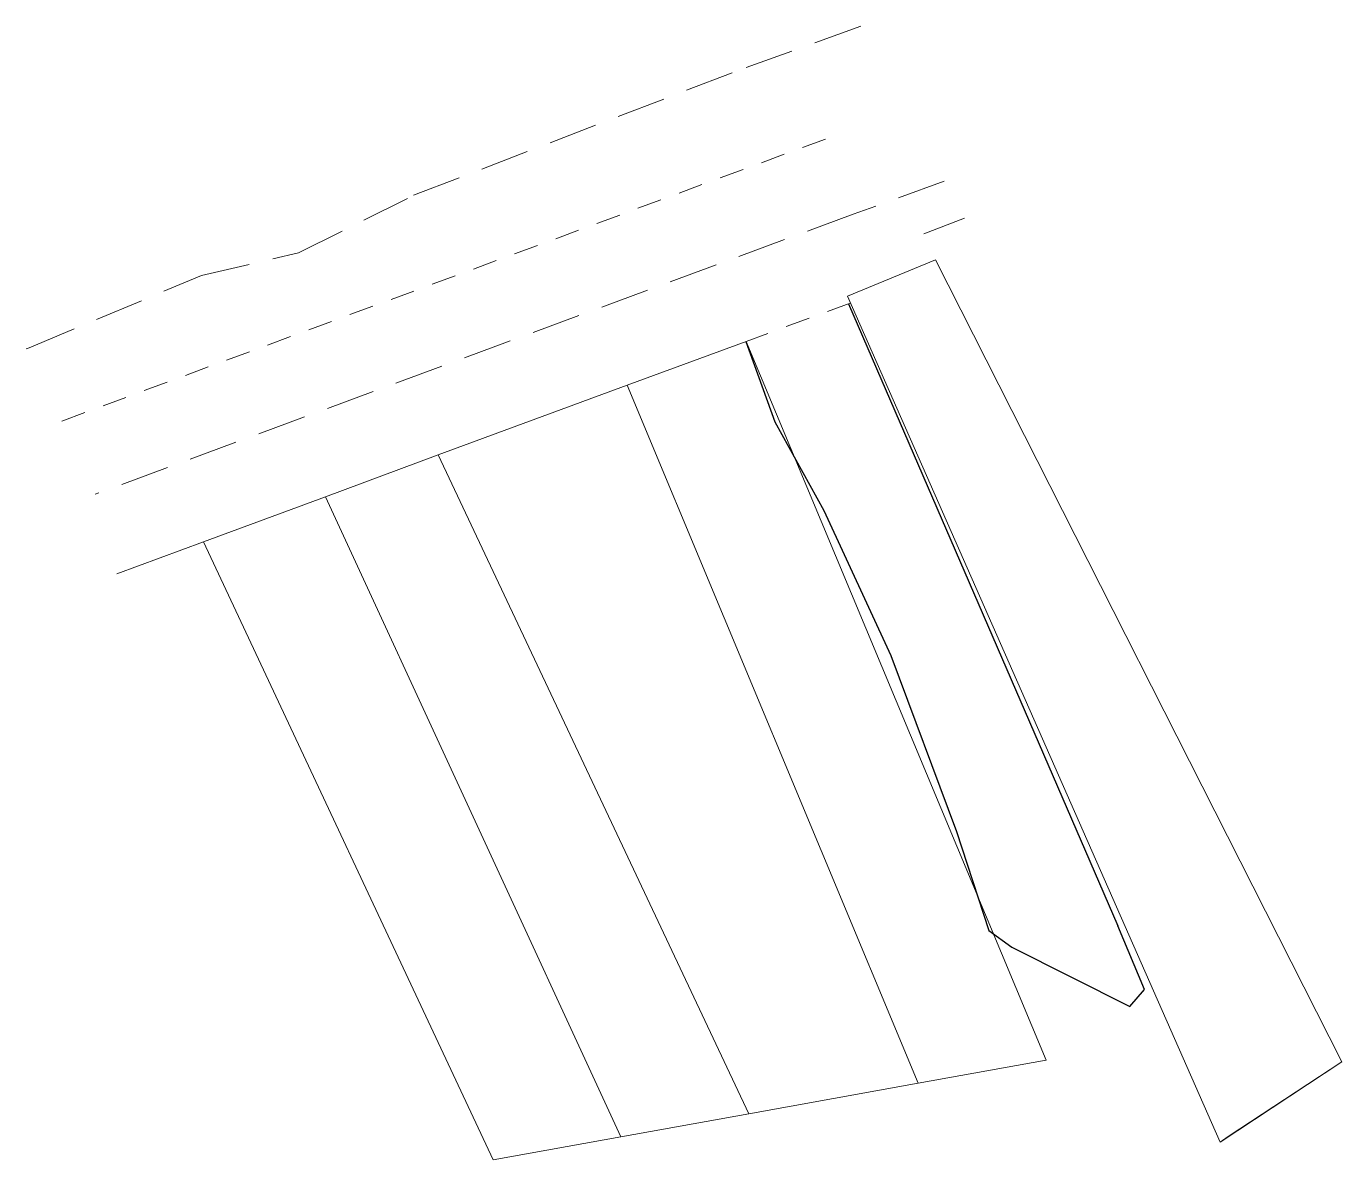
# Model space of a CAD drawing. Header units: metres. Extents: x 542713.8 to 542794.8, y 1835526.9 to 1835596.6.
import ezdxf

# ---------------------------------------------------------------- set-up
doc = ezdxf.new("R2010")
doc.units = ezdxf.units.M
doc.linetypes.add('MEDIUM_DASHED', pattern=[4.5, 3, -1.5])
doc.linetypes.add('SHORT_DASHED', pattern=[2.7, 1.5, -1.2])
for name, color, linetype, lineweight in [('1', 7, 'Continuous', 13), ('10', 7, 'Continuous', 13), ('2', 7, 'Continuous', 13), ('22', 7, 'MEDIUM_DASHED', 13), ('23', 7, 'Continuous', 13), ('42', 7, 'Continuous', 13)]:
    doc.layers.add(name, color=color, linetype=linetype, lineweight=lineweight)

msp = doc.modelspace()

# ---------------------------------------------------------------- linework, layer by layer
at = {"layer": '1'}
msp.add_lwpolyline([(542769.79, 1835582.22), (542794.79, 1835532.88), (542787.3, 1835527.93), (542764.36, 1835579.99)], close=True, dxfattribs=at)
at = {"layer": '10'}
for p, q in [((542769.07, 1835583.83), (542771.57, 1835584.79)), ((542758.13, 1835577.21), (542776.59, 1835532.97)), ((542750.81, 1835574.51), (542768.72, 1835531.56)), ((542739.18, 1835570.22), (542758.29, 1835529.68)), ((542750.42, 1835528.26), (542732.24, 1835567.65)), ((542724.73, 1835564.88), (542742.55, 1835526.85)), ((542787.81, 1835528.27), (542794.79, 1835532.88)), ((542787.3, 1835527.93), (542787.81, 1835528.27))]:
    msp.add_line(p, q, dxfattribs=at)
at = {"layer": '10', "lineweight": 25}
msp.add_line((542764.44, 1835579.53), (542781, 1835541.25), dxfattribs=at)
msp.add_lwpolyline([(542758.11, 1835577.2), (542759.89, 1835572.26), (542762.92, 1835566.8), (542767.03, 1835557.88), (542771.07, 1835547.05), (542773.06, 1835540.95), (542774.49, 1835539.93), (542781.74, 1835536.27), (542782.66, 1835537.33), (542781, 1835541.25)], dxfattribs=at)
at = {"layer": '2'}
msp.add_line((542769.79, 1835582.22), (542794.79, 1835532.88), dxfattribs=at)
at = {"layer": '22'}
msp.add_line((542765.18, 1835596.6), (542757.73, 1835593.92), dxfattribs=at)
for points in [[(542713.82, 1835576.76), (542713.99, 1835576.82), (542724.61, 1835581.26), (542730.57, 1835582.66), (542737.66, 1835586.2), (542757.73, 1835593.92)], [(542770.33, 1835587.08), (542764.72, 1835585.03), (542718.05, 1835567.8)]]:
    msp.add_lwpolyline(points, dxfattribs=at)
at = {"layer": '23'}
msp.add_line((542769.07, 1835583.83), (542771.57, 1835584.79), dxfattribs=at)
at = {"layer": '42', "linetype": 'SHORT_DASHED'}
for p, q in [((542763.01, 1835589.66), (542715.93, 1835572.28)), ((542764.54, 1835579.57), (542758.13, 1835577.21))]:
    msp.add_line(p, q, dxfattribs=at)
at = {"layer": '42'}
for p, q in [((542758.13, 1835577.21), (542750.81, 1835574.51)), ((542750.81, 1835574.51), (542739.18, 1835570.22)), ((542739.18, 1835570.22), (542732.24, 1835567.65)), ((542732.24, 1835567.65), (542724.73, 1835564.88)), ((542724.73, 1835564.88), (542719.39, 1835562.9))]:
    msp.add_line(p, q, dxfattribs=at)
msp.add_lwpolyline([(542742.55, 1835526.85), (542750.42, 1835528.26), (542758.29, 1835529.68), (542768.72, 1835531.56), (542776.59, 1835532.97)], dxfattribs=at)

doc.saveas('drawing.dxf')
